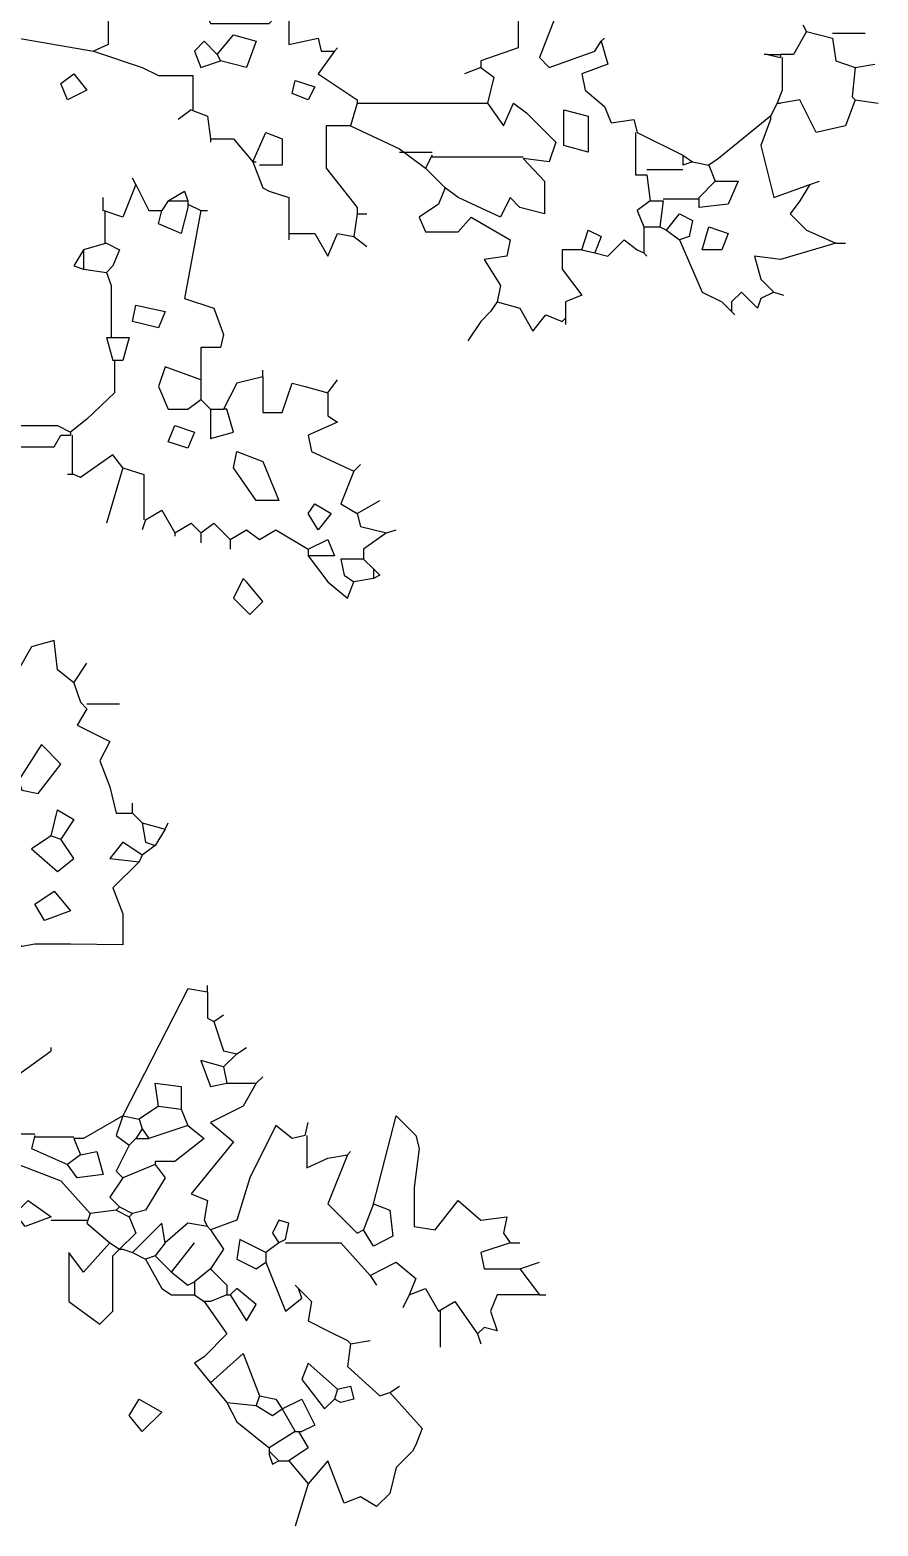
# Model space of a CAD drawing. Header units: metres. Extents: x -3.5 to 3.6, y -0.1 to 12.6.
# Drawn here: x 1.596 to 3.581, y 2.873 to 6.374 of the extents above; entities that cross this region are included whole.
import ezdxf

# ---------------------------------------------------------------- set-up
doc = ezdxf.new("R2010")
doc.units = ezdxf.units.M
doc.header["$LTSCALE"] = 0.2

msp = doc.modelspace()

# ---------------------------------------------------------------- linework, layer by layer
at = {"linetype": 'Continuous', "flags": 128}
for points in [[(2.0498, 6.4618), (2.0041, 6.4237), (2.0193, 6.3894), (2.1565, 6.3894), (2.2022, 6.4389), (2.2022, 6.3398), (2.2708, 6.3551), (2.2784, 6.3246), (2.3089, 6.3246)], [(2.7394, 6.4465), (2.7394, 6.3322), (2.6518, 6.3017), (2.6518, 6.2865)], [(2.7432, 6.4465), (2.8423, 6.4465), (2.7889, 6.3094), (2.8118, 6.2865), (2.9185, 6.3246), (2.9337, 6.3475)], [(1.7793, 6.4313), (1.7793, 6.3398), (1.745, 6.3246)], [(3.4138, 6.3703), (3.4061, 6.3856)], [(1.4783, 6.3703), (1.745, 6.3246)], [(2.0345, 6.317), (2.0041, 6.3475), (1.9812, 6.3246), (1.9964, 6.2865), (2.0422, 6.3017)], [(2.0345, 6.317), (2.0726, 6.3627), (2.126, 6.3475), (2.1031, 6.2865), (2.0422, 6.3017)], [(2.9337, 6.3475), (2.9489, 6.2941), (2.888, 6.2713), (2.8956, 6.2332), (2.9413, 6.1951), (2.9566, 6.157), (3.0099, 6.1646), (3.0175, 6.1341)], [(2.9337, 6.3475), (2.9413, 6.3551)], [(3.4138, 6.3703), (3.3833, 6.317), (3.3528, 6.317)], [(3.4138, 6.3703), (3.4747, 6.3551)], [(3.4747, 6.3665), (3.5509, 6.3665)], [(3.4747, 6.3551), (3.4823, 6.3017), (3.5281, 6.2865)], [(1.745, 6.3246), (1.8593, 6.2865), (1.8974, 6.2675), (1.9774, 6.2675), (1.9774, 6.1874)], [(2.0345, 6.317), (2.0422, 6.3017)], [(2.3089, 6.3246), (2.2708, 6.2713), (2.3622, 6.2103), (2.3622, 6.2027)], [(2.3089, 6.3246), (2.3165, 6.3322)], [(3.3223, 6.317), (3.3147, 6.317)], [(3.3223, 6.317), (3.3528, 6.3094)], [(3.3223, 6.317), (3.3528, 6.317)], [(3.3566, 6.3094), (3.3566, 6.2332), (3.3452, 6.2027)], [(3.3528, 6.317), (3.3528, 6.3094)], [(1.6993, 6.2713), (1.7297, 6.2332), (1.684, 6.2103), (1.6688, 6.2484), (1.6993, 6.2713)], [(2.6518, 6.2865), (2.6137, 6.2713)], [(2.6518, 6.2865), (2.6822, 6.2636), (2.667, 6.2027)], [(3.5281, 6.2865), (3.5204, 6.2179), (3.5281, 6.2103)], [(3.5281, 6.2865), (3.5738, 6.2941)], [(2.2174, 6.256), (2.2631, 6.2408), (2.2479, 6.2103), (2.2098, 6.2255), (2.2174, 6.256)], [(2.3622, 6.2027), (2.347, 6.1493)], [(2.3622, 6.2027), (2.667, 6.2027)], [(2.667, 6.2027), (2.7051, 6.1493), (2.728, 6.2027), (2.7584, 6.1798), (2.827, 6.1112), (2.8118, 6.0655), (2.7508, 6.0731)], [(3.3452, 6.2027), (3.3299, 6.1722)], [(3.3452, 6.2027), (3.3299, 6.1722)], [(3.3452, 6.2027), (3.3528, 6.2027)], [(3.5281, 6.2103), (3.5052, 6.1493), (3.4366, 6.1341), (3.3985, 6.2103), (3.3528, 6.2027)], [(3.5281, 6.2103), (3.5814, 6.2027)], [(1.9736, 6.1874), (1.9431, 6.1646)], [(1.9736, 6.1874), (2.0117, 6.1722), (2.0193, 6.1189)], [(2.8461, 6.1874), (2.9032, 6.1722), (2.9032, 6.0884), (2.8461, 6.1036), (2.8461, 6.1874)], [(3.3299, 6.1722), (3.208, 6.0731), (3.1852, 6.0579)], [(3.3299, 6.1646), (3.3071, 6.1036), (3.3376, 5.9817), (3.4214, 6.0122)], [(3.3299, 6.1722), (3.3299, 6.1646)], [(2.1184, 6.0655), (2.1488, 6.1341), (2.1869, 6.1189), (2.1869, 6.0579), (2.1336, 6.0579)], [(2.347, 6.1493), (2.2898, 6.1493), (2.2898, 6.0503), (2.3622, 5.9588), (2.3622, 5.9436)], [(2.347, 6.1493), (2.4613, 6.096)], [(3.0137, 6.1341), (3.0137, 6.035), (3.0404, 6.035)], [(3.0175, 6.1341), (3.1242, 6.0808)], [(2.0193, 6.1189), (2.0193, 6.1112)], [(2.0193, 6.1189), (2.0726, 6.1189), (2.1184, 6.0655)], [(2.4613, 6.096), (2.5222, 6.0503)], [(2.1184, 6.0655), (2.126, 6.0655)], [(2.1184, 6.0655), (2.1412, 6.0046), (2.1565, 5.9969), (2.2022, 5.9817), (2.2022, 5.8979)], [(2.4613, 6.0884), (2.5375, 6.0884)], [(2.5375, 6.0808), (2.5222, 6.0503)], [(2.5375, 6.077), (2.7508, 6.077)], [(2.7508, 6.0731), (2.8004, 6.0198), (2.8004, 5.9436), (2.7432, 5.9588), (2.7203, 5.9817), (2.6975, 5.936), (2.5984, 5.9817), (2.5679, 6.0046)], [(3.1242, 6.0808), (3.1471, 6.0655)], [(3.1242, 6.0808), (3.1242, 6.0579)], [(3.1471, 6.0655), (3.1242, 6.0579)], [(3.1471, 6.0655), (3.1852, 6.0579)], [(3.1852, 6.0579), (3.2004, 6.0198)], [(1.844, 6.0122), (1.8364, 6.0274)], [(2.5222, 6.0503), (2.5679, 6.0046)], [(3.1242, 6.0465), (3.0404, 6.0465)], [(3.0404, 6.035), (3.048, 5.9741)], [(1.844, 6.0122), (1.8136, 5.936), (1.7678, 5.9512)], [(1.844, 6.0122), (1.8745, 5.9512), (1.905, 5.9512)], [(1.9202, 5.9741), (1.9583, 5.9969), (1.966, 5.9741)], [(2.5679, 6.0046), (2.5527, 5.9665), (2.507, 5.936), (2.5222, 5.9017), (2.5984, 5.9017), (2.6289, 5.936), (2.7203, 5.8826), (2.7127, 5.8445), (2.6594, 5.8369), (2.6975, 5.776), (2.6899, 5.7379)], [(3.2004, 6.0198), (3.2537, 6.0198), (3.2309, 5.9665), (3.1623, 5.9588), (3.1623, 5.9817)], [(3.2004, 6.0198), (3.1623, 5.9817)], [(3.4214, 6.0122), (3.3985, 5.9741), (3.3757, 5.9436), (3.4138, 5.9055), (3.4823, 5.875)], [(3.4214, 6.0122), (3.4442, 6.0198)], [(1.7678, 5.9512), (1.7678, 5.9817)], [(1.966, 5.9588), (1.9507, 5.8979), (1.8974, 5.9207), (1.905, 5.9512)], [(1.9202, 5.9741), (1.905, 5.9512)], [(1.9202, 5.9741), (1.966, 5.9741)], [(1.966, 5.9741), (1.966, 5.9665)], [(1.966, 5.9665), (1.966, 5.9588)], [(1.966, 5.9665), (1.9964, 5.9512)], [(3.048, 5.9741), (3.0175, 5.9512), (3.0328, 5.9131)], [(3.048, 5.9741), (3.0785, 5.9741)], [(3.0785, 5.9741), (3.0709, 5.9131)], [(3.1623, 5.9779), (3.0785, 5.9779)], [(1.7717, 5.9512), (1.7717, 5.875)], [(1.9964, 5.9512), (1.9583, 5.7455), (2.0269, 5.7226), (2.0498, 5.6617), (2.0422, 5.6312), (1.9964, 5.6312), (1.9964, 5.555)], [(1.9964, 5.9512), (2.0117, 5.9512)], [(2.3622, 5.9436), (2.3546, 5.8903)], [(2.3622, 5.9436), (2.3851, 5.9436)], [(3.0861, 5.9055), (3.1166, 5.9436), (3.1471, 5.9284), (3.1394, 5.8903), (3.1166, 5.8826)], [(2.2022, 5.8979), (2.2022, 5.8826)], [(2.2022, 5.8979), (2.2631, 5.8979), (2.2936, 5.8445), (2.3165, 5.8979), (2.3546, 5.8903)], [(2.3546, 5.8903), (2.3851, 5.8674)], [(2.888, 5.8598), (2.9032, 5.9055), (2.9337, 5.8903), (2.9185, 5.8522)], [(2.9185, 5.8522), (2.9489, 5.8445), (2.987, 5.8826), (3.0175, 5.8598), (3.0328, 5.8522)], [(3.0328, 5.9131), (3.0709, 5.9131)], [(3.0328, 5.9131), (3.0328, 5.8522)], [(3.0709, 5.9131), (3.0861, 5.9055)], [(3.0861, 5.9055), (3.1166, 5.8826)], [(3.1166, 5.8826), (3.1699, 5.7607), (3.2156, 5.7379), (3.2385, 5.715)], [(3.1852, 5.9131), (3.2309, 5.8979), (3.2156, 5.8598), (3.1699, 5.8598), (3.1852, 5.9131)], [(1.7221, 5.8598), (1.6993, 5.8217), (1.7221, 5.8141)], [(1.7755, 5.875), (1.7221, 5.8598)], [(1.7221, 5.8598), (1.7221, 5.8141)], [(1.7755, 5.875), (1.8059, 5.8598), (1.7907, 5.8217), (1.7755, 5.8064)], [(2.888, 5.8598), (2.8423, 5.8598), (2.8423, 5.8141), (2.888, 5.7531), (2.8499, 5.7379), (2.8499, 5.6998)], [(2.888, 5.8598), (2.9185, 5.8522)], [(3.0328, 5.8522), (3.0404, 5.8445)], [(3.4823, 5.875), (3.3528, 5.8369), (3.2918, 5.8445), (3.3071, 5.7912), (3.3376, 5.7607)], [(3.4823, 5.875), (3.5052, 5.875)], [(1.7221, 5.8141), (1.7755, 5.8064)], [(1.7755, 5.8064), (1.7869, 5.776), (1.7869, 5.654)], [(3.3376, 5.7607), (3.3071, 5.7455), (3.2995, 5.7226), (3.2614, 5.7607), (3.2385, 5.7379), (3.2385, 5.715)], [(3.3376, 5.7607), (3.3604, 5.7531)], [(1.844, 5.7302), (1.9126, 5.715), (1.8974, 5.6769), (1.8364, 5.6921), (1.844, 5.7302)], [(2.6746, 5.715), (2.6518, 5.6921)], [(2.6746, 5.715), (2.6518, 5.6921)], [(2.6899, 5.7379), (2.6746, 5.715)], [(2.6899, 5.7379), (2.7432, 5.7226), (2.7737, 5.6693), (2.8042, 5.7074), (2.8423, 5.6921)], [(3.2385, 5.715), (3.2461, 5.7074)], [(2.6518, 5.6921), (2.6213, 5.6464)], [(2.8499, 5.6998), (2.8423, 5.6921)], [(2.8499, 5.6998), (2.8499, 5.6845)], [(1.7755, 5.654), (1.7907, 5.6007)], [(1.7755, 5.654), (1.8288, 5.654), (1.8136, 5.6007), (1.7907, 5.6007)], [(1.7945, 5.6007), (1.7945, 5.5245), (1.7297, 5.4635), (1.6916, 5.4331)], [(1.9964, 5.555), (1.9126, 5.5855), (1.8974, 5.5397), (1.9202, 5.4864), (1.966, 5.4864), (1.9964, 5.5093)], [(2.1412, 5.5626), (2.1412, 5.5778)], [(1.9964, 5.555), (1.9964, 5.5093)], [(2.1412, 5.5626), (2.0803, 5.5474), (2.0498, 5.4864)], [(2.1412, 5.5626), (2.1412, 5.4788), (2.1869, 5.4788), (2.2098, 5.5474), (2.2403, 5.5397), (2.2936, 5.5245)], [(2.2936, 5.5245), (2.3165, 5.555)], [(1.9964, 5.5093), (2.0193, 5.4864)], [(2.2936, 5.5245), (2.2936, 5.4712), (2.3165, 5.4559), (2.2479, 5.4254), (2.2555, 5.3873), (2.3546, 5.3416)], [(2.0193, 5.4864), (2.0498, 5.4864)], [(2.0193, 5.4864), (2.0193, 5.4178), (2.0726, 5.4331), (2.0574, 5.4864), (2.0498, 5.4864)], [(1.5011, 5.4483), (1.6612, 5.4483), (1.6916, 5.4331)], [(1.5011, 5.4483), (1.524, 5.3988), (1.6535, 5.3988), (1.6688, 5.4254), (1.6916, 5.4254)], [(1.6916, 5.4331), (1.6916, 5.4254)], [(1.9355, 5.4483), (1.9812, 5.4331), (1.966, 5.395), (1.9202, 5.4102), (1.9355, 5.4483)], [(1.6955, 5.4254), (1.6955, 5.334)], [(1.8136, 5.3492), (1.7907, 5.3797), (1.7145, 5.3264), (1.6993, 5.334)], [(2.0803, 5.3873), (2.1412, 5.3645), (2.1793, 5.273), (2.126, 5.273), (2.0726, 5.3492), (2.0803, 5.3873)], [(1.6993, 5.334), (1.684, 5.334)], [(1.8136, 5.3492), (1.7755, 5.2197)], [(1.8136, 5.3492), (1.8631, 5.334), (1.8631, 5.2273)], [(2.3546, 5.3416), (2.3241, 5.2654), (2.3622, 5.2426)], [(2.3546, 5.3416), (2.3698, 5.3569)], [(2.2631, 5.2654), (2.3012, 5.2426), (2.2708, 5.2045), (2.2479, 5.2426), (2.2631, 5.2654)], [(2.3622, 5.2426), (2.4155, 5.273)], [(1.8669, 5.2273), (1.8593, 5.2045)], [(1.8669, 5.2273), (1.905, 5.2502), (1.9355, 5.1968)], [(1.9355, 5.1968), (1.9736, 5.2197), (1.9964, 5.1968)], [(1.9964, 5.1968), (2.0269, 5.2197), (2.065, 5.1816)], [(2.3622, 5.2426), (2.3698, 5.2121), (2.4308, 5.1968)], [(1.9355, 5.1968), (1.9355, 5.1892)], [(1.9964, 5.1968), (1.9964, 5.174)], [(2.065, 5.1816), (2.1031, 5.2045), (2.1336, 5.1816), (2.1717, 5.2045), (2.2479, 5.1587)], [(2.4308, 5.1968), (2.3774, 5.1587), (2.3774, 5.1359)], [(2.4308, 5.1968), (2.4536, 5.2045)], [(2.065, 5.1816), (2.065, 5.1587)], [(2.2479, 5.1587), (2.2936, 5.1816), (2.3089, 5.1435), (2.2479, 5.1435)], [(2.2479, 5.1587), (2.2479, 5.1511)], [(2.2479, 5.1511), (2.2479, 5.1435)], [(2.2479, 5.1435), (2.2936, 5.0825), (2.3393, 5.0444), (2.3546, 5.0825)], [(2.3774, 5.1359), (2.3241, 5.1359), (2.3317, 5.0978), (2.3546, 5.0825)], [(2.3774, 5.1359), (2.4003, 5.113)], [(2.4003, 5.113), (2.4155, 5.0978), (2.4003, 5.0902)], [(2.4003, 5.113), (2.4003, 5.0902)], [(2.0955, 5.0902), (2.0726, 5.0444), (2.1107, 5.0063), (2.1412, 5.0368), (2.1031, 5.0825), (2.0955, 5.0902)], [(2.4003, 5.0902), (2.3546, 5.0825)], [(1.6993, 4.8463), (1.6612, 4.8768), (1.6535, 4.9454), (1.6002, 4.9301), (1.5392, 4.8235), (1.5164, 4.8158)], [(1.6993, 4.8463), (1.7297, 4.892)], [(1.6993, 4.8463), (1.7145, 4.8006), (1.7297, 4.7854)], [(1.7297, 4.7854), (1.7069, 4.7473), (1.7831, 4.7092), (1.7602, 4.6634), (1.7831, 4.6025), (1.7983, 4.5415), (1.8364, 4.5415)], [(1.7297, 4.7968), (1.8059, 4.7968)], [(1.5773, 4.5949), (1.6154, 4.5872), (1.6688, 4.6558), (1.6231, 4.7015), (1.5697, 4.6177), (1.5773, 4.5949)], [(1.8364, 4.5415), (1.8364, 4.5644)], [(1.6459, 4.4882), (1.6612, 4.5491), (1.6993, 4.5263), (1.6688, 4.4806)], [(1.8364, 4.5415), (1.8593, 4.5187)], [(1.8593, 4.5187), (1.9126, 4.5034)], [(1.8593, 4.5187), (1.8669, 4.4729), (1.8898, 4.4653)], [(1.9126, 4.5034), (1.9202, 4.5187)], [(1.6459, 4.4882), (1.6002, 4.4577), (1.6612, 4.4044), (1.6993, 4.4348), (1.6688, 4.4806)], [(1.6459, 4.4882), (1.6688, 4.4806)], [(1.9126, 4.5034), (1.8898, 4.4653)], [(1.8593, 4.4425), (1.8136, 4.4729), (1.7831, 4.4348), (1.8517, 4.4272)], [(1.8898, 4.4653), (1.8593, 4.4425)], [(1.8517, 4.4272), (1.7907, 4.3663), (1.8136, 4.3053), (1.8136, 4.2329), (1.6916, 4.2348), (1.6078, 4.2348), (1.5773, 4.2291), (1.5088, 4.2977), (1.4783, 4.3282)], [(1.8593, 4.4425), (1.8517, 4.4272)], [(1.6535, 4.3586), (1.6916, 4.3129), (1.6307, 4.2901), (1.6078, 4.3282), (1.6535, 4.3586)], [(2.0117, 4.1224), (2.0117, 4.1377)], [(2.0117, 4.1224), (1.966, 4.13), (1.8136, 3.8329)], [(2.0117, 4.1224), (2.0117, 4.0615), (2.0269, 4.0538)], [(2.0269, 4.0538), (2.0498, 4.0691)], [(2.0269, 4.0538), (2.0498, 3.9853), (2.0803, 3.9776)], [(1.5621, 3.9243), (1.6459, 3.9853), (1.6459, 3.9929)], [(2.0803, 3.9776), (2.1031, 3.9929)], [(2.0498, 3.9472), (1.9964, 3.9624), (2.0193, 3.9014), (2.0574, 3.9091)], [(2.0803, 3.9776), (2.0498, 3.9472)], [(2.0498, 3.9472), (2.0574, 3.9091)], [(2.126, 3.9091), (2.1412, 3.9243)], [(1.8974, 3.8557), (1.8898, 3.9091), (1.9507, 3.9014), (1.9507, 3.8481)], [(2.126, 3.9091), (2.0955, 3.8557), (2.0193, 3.8176), (2.0726, 3.7719), (1.9736, 3.65), (2.0117, 3.6347), (2.0041, 3.589), (2.0117, 3.5738)], [(2.0574, 3.9091), (2.126, 3.9091)], [(1.8974, 3.8557), (1.8517, 3.8252)], [(1.8974, 3.8557), (1.9507, 3.8481)], [(1.8136, 3.8329), (1.7221, 3.7795), (1.6993, 3.7795)], [(1.8136, 3.8329), (1.7983, 3.7871), (1.8288, 3.7643)], [(1.8136, 3.8329), (1.8517, 3.8252)], [(1.8517, 3.8252), (1.8593, 3.8024)], [(1.9507, 3.8481), (1.966, 3.81)], [(2.2403, 3.7871), (2.2479, 3.8176)], [(2.4003, 3.6271), (2.4536, 3.8329), (2.4994, 3.7871), (2.507, 3.7567), (2.4956, 3.6652), (2.4956, 3.5738), (2.5451, 3.5662), (2.5984, 3.6347), (2.6518, 3.589), (2.7127, 3.5966), (2.7051, 3.5585), (2.7203, 3.5357)], [(1.5164, 3.791), (1.6078, 3.791)], [(1.6078, 3.7871), (1.6002, 3.7567), (1.684, 3.7186)], [(1.6078, 3.7833), (1.6993, 3.7833)], [(1.8593, 3.8024), (1.844, 3.7795)], [(1.8593, 3.8024), (1.8745, 3.7795)], [(1.966, 3.81), (1.8745, 3.7795)], [(1.966, 3.81), (2.0041, 3.7795), (1.9355, 3.7262), (1.8898, 3.7262), (1.8898, 3.7186)], [(2.2403, 3.7871), (2.2098, 3.7795), (2.1717, 3.81), (2.1107, 3.6881), (2.0803, 3.589), (2.0193, 3.5662)], [(2.2441, 3.7871), (2.2441, 3.7109), (2.2936, 3.7338), (2.3393, 3.7414)], [(1.7145, 3.7414), (1.7526, 3.749), (1.7678, 3.6957), (1.7069, 3.6881), (1.684, 3.7186)], [(1.6993, 3.7795), (1.7145, 3.7414)], [(1.8288, 3.7643), (1.7983, 3.7033), (1.8136, 3.6881)], [(1.844, 3.7795), (1.8288, 3.7643)], [(1.844, 3.7795), (1.8745, 3.7795)], [(2.3393, 3.7414), (2.347, 3.749)], [(1.5697, 3.7186), (1.6688, 3.6805), (1.7374, 3.6043)], [(1.7145, 3.7414), (1.684, 3.7186)], [(1.8898, 3.7186), (1.8136, 3.6881)], [(1.8898, 3.7186), (1.9126, 3.6881), (1.8669, 3.6119), (1.8364, 3.6043)], [(2.3393, 3.7414), (2.2936, 3.6271), (2.3622, 3.5585), (2.3774, 3.5662)], [(1.8136, 3.6881), (1.7831, 3.6424), (1.8059, 3.6195)], [(1.6459, 3.5966), (1.585, 3.5738), (1.5621, 3.6043), (1.5926, 3.6347), (1.6459, 3.5966)], [(1.7983, 3.6119), (1.7374, 3.6043)], [(1.8059, 3.6195), (1.7983, 3.6119)], [(1.7983, 3.6119), (1.8288, 3.5966)], [(1.8059, 3.6195), (1.8364, 3.6043)], [(2.4003, 3.6271), (2.4384, 3.6119), (2.446, 3.5509), (2.4003, 3.5281), (2.3774, 3.5662)], [(2.4003, 3.6271), (2.3774, 3.5662)], [(1.6459, 3.589), (1.7297, 3.589)], [(1.7374, 3.6043), (1.7297, 3.5814)], [(1.7297, 3.5814), (1.7831, 3.5357)], [(1.8288, 3.5966), (1.844, 3.5585), (1.8059, 3.5204)], [(1.8364, 3.6043), (1.8288, 3.5966)], [(1.9126, 3.5357), (1.905, 3.5814), (1.8364, 3.5128)], [(2.0117, 3.5738), (1.966, 3.5814), (1.9126, 3.5357)], [(2.0117, 3.5738), (2.0193, 3.5662)], [(2.1946, 3.5433), (2.2022, 3.5814), (2.1793, 3.589), (2.1641, 3.5585), (2.1793, 3.5357)], [(2.0193, 3.5662), (2.0498, 3.5204), (2.0193, 3.4747)], [(2.1488, 3.5128), (2.0879, 3.5433), (2.0803, 3.4976), (2.126, 3.4747), (2.1488, 3.49)], [(2.1946, 3.5433), (2.1793, 3.5357)], [(1.7831, 3.5357), (1.7221, 3.4671), (1.6878, 3.5128), (1.6878, 3.3985), (1.7602, 3.3452), (1.7907, 3.3757), (1.7907, 3.5052), (1.8059, 3.5204)], [(1.7831, 3.5357), (1.8059, 3.5204)], [(1.8059, 3.5204), (1.8136, 3.5204)], [(1.8136, 3.5204), (1.8364, 3.5128)], [(1.8364, 3.5128), (1.8669, 3.4976)], [(1.8898, 3.5052), (1.8669, 3.4976)], [(1.9126, 3.5357), (1.8898, 3.5052)], [(1.8898, 3.5052), (1.9279, 3.4671)], [(1.9279, 3.4671), (1.9812, 3.5357)], [(2.1793, 3.5357), (2.1488, 3.5128)], [(2.1488, 3.5128), (2.1488, 3.49)], [(2.1946, 3.5357), (2.3241, 3.5357), (2.3927, 3.4595)], [(2.7203, 3.5357), (2.6518, 3.5128), (2.6594, 3.4747), (2.7432, 3.4747)], [(2.7203, 3.5357), (2.7432, 3.5357)], [(1.8669, 3.4976), (1.905, 3.429), (1.9279, 3.4138), (1.9812, 3.4138)], [(1.9279, 3.4671), (1.966, 3.4366), (1.9812, 3.4442)], [(2.0193, 3.4747), (1.9812, 3.4442)], [(2.0193, 3.4747), (2.0574, 3.4366), (2.0574, 3.4138)], [(2.1488, 3.49), (2.1946, 3.3757), (2.2327, 3.4061), (2.225, 3.429)], [(2.3927, 3.4595), (2.4536, 3.49), (2.4994, 3.4519), (2.4841, 3.4138)], [(2.7432, 3.4747), (2.7889, 3.49)], [(2.7432, 3.4747), (2.7889, 3.4138)], [(1.9812, 3.4442), (1.9812, 3.4138)], [(2.225, 3.429), (2.2174, 3.4366)], [(2.3927, 3.4595), (2.4079, 3.4366)], [(1.9812, 3.4138), (2.0041, 3.3985)], [(2.0041, 3.3985), (2.0574, 3.3223), (2.0041, 3.269), (1.9812, 3.2537), (2.0193, 3.208)], [(2.0574, 3.4138), (2.0193, 3.3985), (2.0041, 3.3985)], [(2.0574, 3.4138), (2.065, 3.4138)], [(2.065, 3.4138), (2.1031, 3.3528), (2.126, 3.3909), (2.0803, 3.429), (2.065, 3.4138)], [(2.225, 3.429), (2.2555, 3.3985), (2.2479, 3.3528), (2.2936, 3.3299), (2.3393, 3.3071), (2.347, 3.2995)], [(2.4841, 3.4138), (2.4689, 3.3833)], [(2.4841, 3.4138), (2.5222, 3.429), (2.5527, 3.3757)], [(2.5527, 3.3757), (2.5908, 3.3985), (2.6441, 3.3223)], [(2.7889, 3.4138), (2.6899, 3.4138), (2.6746, 3.3757), (2.6899, 3.3299), (2.6594, 3.3376), (2.6441, 3.3223)], [(2.7889, 3.4138), (2.8042, 3.4138)], [(2.5565, 3.3757), (2.5565, 3.2918)], [(2.347, 3.2995), (2.3393, 3.2461), (2.4155, 3.1775), (2.4384, 3.1852)], [(2.347, 3.2995), (2.3927, 3.3071)], [(2.6441, 3.3223), (2.6518, 3.2995)], [(2.0193, 3.208), (2.0955, 3.2766), (2.1336, 3.1775)], [(2.3165, 3.1928), (2.2479, 3.2537), (2.2327, 3.2156), (2.286, 3.1471), (2.3089, 3.1699)], [(2.0193, 3.208), (2.0574, 3.1623)], [(2.3165, 3.1928), (2.347, 3.2004), (2.3546, 3.1699), (2.3241, 3.1623), (2.3089, 3.1699)], [(2.3165, 3.1928), (2.3089, 3.1699)], [(2.4384, 3.1852), (2.4613, 3.2004)], [(1.8517, 3.1699), (1.905, 3.1394), (1.8593, 3.0937), (1.8288, 3.1318), (1.8517, 3.1699)], [(2.0574, 3.1623), (2.126, 3.1547)], [(2.0574, 3.1623), (2.0803, 3.1166), (2.1565, 3.0556)], [(2.1336, 3.1775), (2.126, 3.1547)], [(2.126, 3.1547), (2.1641, 3.1318), (2.1869, 3.1471)], [(2.1336, 3.1775), (2.1717, 3.1699), (2.1869, 3.1471)], [(2.1869, 3.1471), (2.2327, 3.1699), (2.2631, 3.109), (2.2327, 3.0937)], [(2.4384, 3.1852), (2.5146, 3.1013), (2.4994, 3.0632), (2.4917, 3.048), (2.4536, 3.0099), (2.4384, 2.9489), (2.4079, 2.9185), (2.3698, 2.9413), (2.3317, 2.9261), (2.2936, 3.0251), (2.2479, 2.9718)], [(2.1869, 3.1471), (2.2174, 3.0937)], [(2.2174, 3.0937), (2.1565, 3.0556)], [(2.225, 3.0937), (2.2479, 3.0556), (2.2022, 3.0251)], [(2.2174, 3.0937), (2.225, 3.0937)], [(2.225, 3.0937), (2.2327, 3.0937)], [(2.1565, 3.0556), (2.1565, 3.048)], [(2.1565, 3.048), (2.1565, 3.0404)], [(2.1565, 3.048), (2.1793, 3.0251)], [(2.1565, 3.0404), (2.1641, 3.0175), (2.1793, 3.0251)], [(2.1793, 3.0251), (2.2022, 3.0251)], [(2.2022, 3.0251), (2.2479, 2.9718)], [(2.2479, 2.9718), (2.2174, 2.8727)]]:
    msp.add_lwpolyline(points, dxfattribs=at)

doc.saveas('drawing.dxf')
